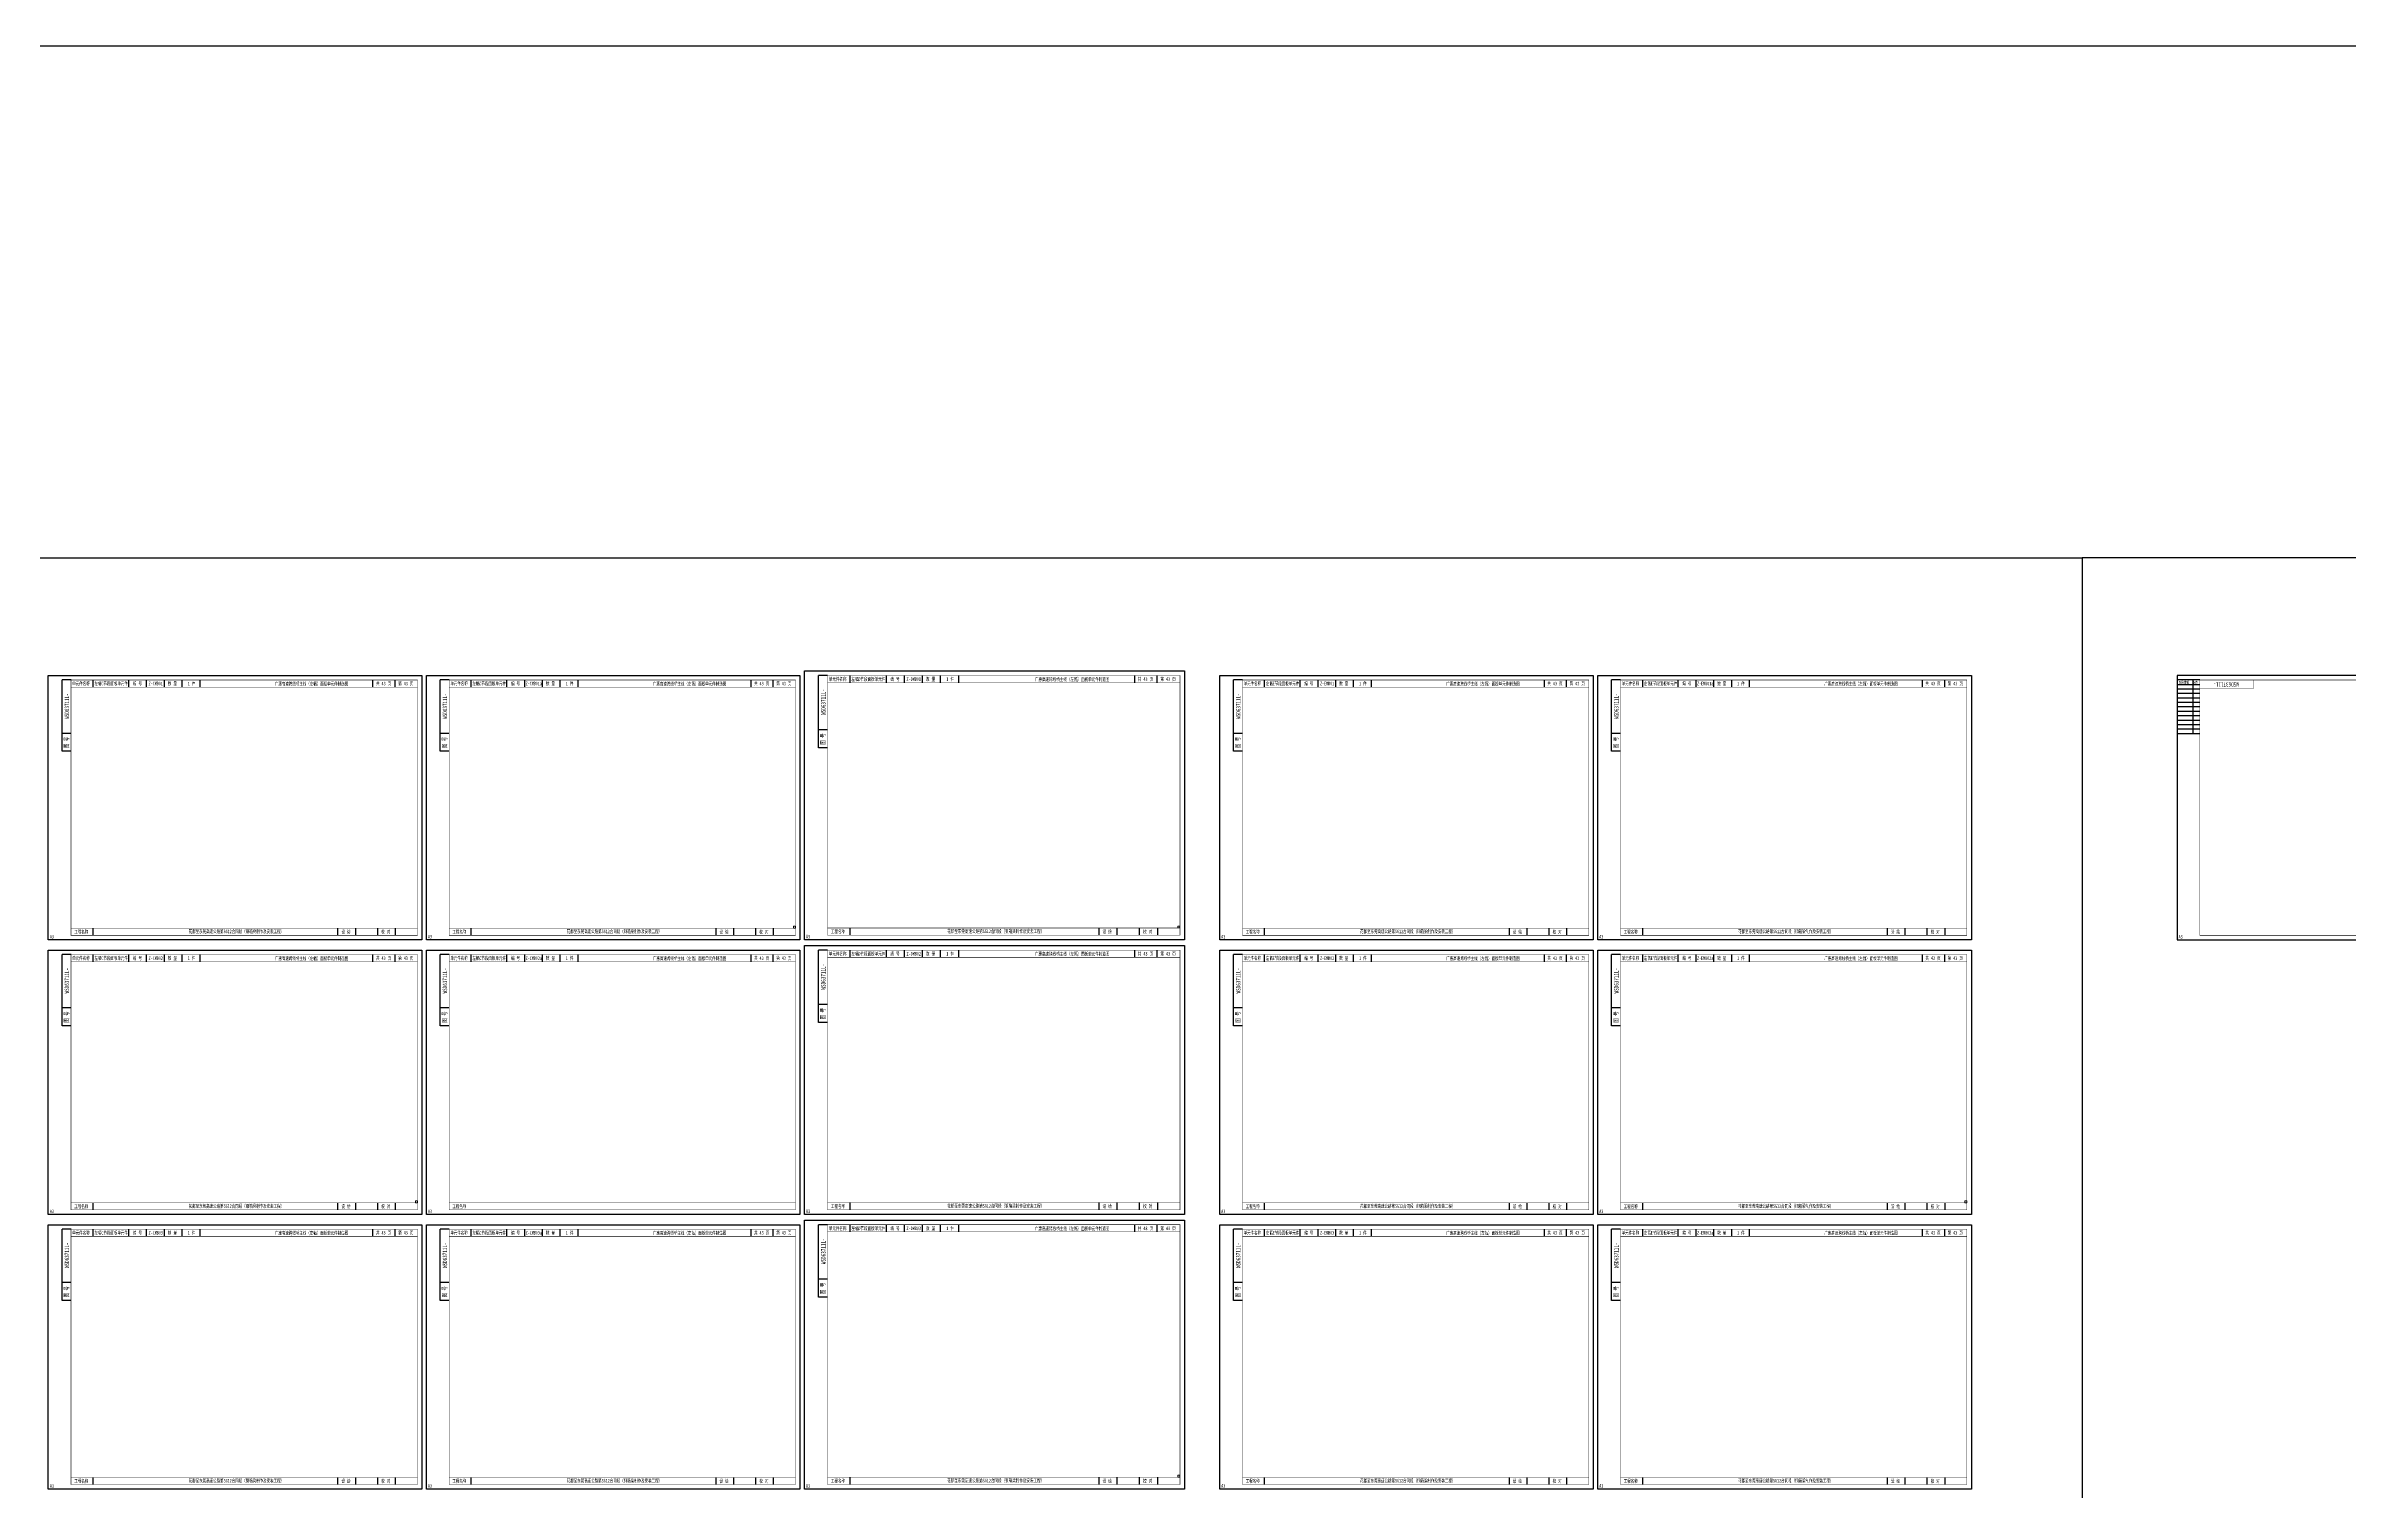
# Model space of a CAD drawing. Extents: x 1629247 to 2251351, y -601856 to -65897.
# Drawn here: x 1731051 to 1847598, y -172819 to -99691 of the extents above; entities that cross this region are included whole.
import ezdxf
from ezdxf.enums import TextEntityAlignment as Align

# ---------------------------------------------------------------- set-up
doc = ezdxf.new("R2010")
doc.units = 0
doc.header["$LTSCALE"] = 2
doc.header["$MEASUREMENT"] = 0
doc.layers.get('0').update_dxf_attribs({"linetype": 'CONTINUOUS'})
doc.layers.add('A3', color=7, linetype='CONTINUOUS')
doc.layers.add('标注层', color=3, linetype='CONTINUOUS', lineweight=13)
doc.styles.add('仿宋', font='仿宋_GB2312_1.ttf', dxfattribs={"width": 0.7})

msp = doc.modelspace()

# ---------------------------------------------------------------- linework, layer by layer
at = {"color": 7, "ltscale": 3}
for points in [[(2057050.8, -99691.1), (1629247.3, -99691.1), (1629247.3, -601856.5), (2057050.8, -601856.5)], [(1834047.6, -285588.8), (1629247.3, -285588.8), (1629247.3, -125579), (1834047.6, -125579)], [(1834047.6, -285588.8), (2057050.8, -285588.8), (2057050.8, -125579), (1834047.6, -125579)]]:
    msp.add_lwpolyline(points, close=True, dxfattribs=at)
at = {"layer": 'A3'}
for p, q in [((1770125.6, -135186.8), (1770125.6, -131524.6)), ((1770583.4, -131524.6), (1770125.6, -131524.6)), ((1771727.9, -131890.8), (1771727.9, -131524.6)), ((1773559, -131890.8), (1773559, -131524.6)), ((1774474.6, -131890.8), (1774474.6, -131524.6)), ((1775390.2, -131890.8), (1775390.2, -131524.6)), ((1776305.7, -131890.8), (1776305.7, -131524.6)), ((1777221.3, -131890.8), (1777221.3, -131524.6)), ((1786122.9, -131890.8), (1786122.9, -131524.6)), ((1787267.4, -131890.8), (1787267.4, -131524.6)), ((1731863.5, -135351.9), (1731863.5, -131751.9)), ((1732313.5, -131751.9), (1731863.5, -131751.9)), ((1733438.5, -132111.9), (1733438.5, -131751.9)), ((1735238.5, -132111.9), (1735238.5, -131751.9)), ((1736138.5, -132111.9), (1736138.5, -131751.9)), ((1737038.5, -132111.9), (1737038.5, -131751.9)), ((1737938.5, -132111.9), (1737938.5, -131751.9)), ((1738838.5, -132111.9), (1738838.5, -131751.9)), ((1747588.8, -132111.9), (1747588.8, -131751.9)), ((1748713.8, -132111.9), (1748713.8, -131751.9)), ((1750988.5, -135351.9), (1750988.5, -131751.9)), ((1751438.5, -131751.9), (1750988.5, -131751.9)), ((1752563.5, -132111.9), (1752563.5, -131751.9)), ((1754363.5, -132111.9), (1754363.5, -131751.9)), ((1755263.5, -132111.9), (1755263.5, -131751.9)), ((1756163.5, -132111.9), (1756163.5, -131751.9)), ((1757063.5, -132111.9), (1757063.5, -131751.9)), ((1757963.5, -132111.9), (1757963.5, -131751.9)), ((1766713.8, -132111.9), (1766713.8, -131751.9)), ((1767838.8, -132111.9), (1767838.8, -131751.9)), ((1791122, -135351.9), (1791122, -131751.9)), ((1791572, -131751.9), (1791122, -131751.9)), ((1792697, -132111.9), (1792697, -131751.9)), ((1794497, -132111.9), (1794497, -131751.9)), ((1795397, -132111.9), (1795397, -131751.9)), ((1796297, -132111.9), (1796297, -131751.9)), ((1797197, -132111.9), (1797197, -131751.9)), ((1798097, -132111.9), (1798097, -131751.9)), ((1806847.2, -132111.9), (1806847.2, -131751.9)), ((1807972.2, -132111.9), (1807972.2, -131751.9)), ((1810247, -135351.9), (1810247, -131751.9)), ((1810697, -131751.9), (1810247, -131751.9)), ((1811822, -132111.9), (1811822, -131751.9)), ((1813622, -132111.9), (1813622, -131751.9)), ((1814522, -132111.9), (1814522, -131751.9)), ((1815422, -132111.9), (1815422, -131751.9)), ((1816322, -132111.9), (1816322, -131751.9)), ((1817222, -132111.9), (1817222, -131751.9)), ((1825972.2, -132111.9), (1825972.2, -131751.9)), ((1827097.2, -132111.9), (1827097.2, -131751.9)), ((1732313.5, -134451.9), (1731863.5, -134451.9)), ((1751438.5, -134451.9), (1750988.5, -134451.9)), ((1770583.4, -134271.3), (1770125.6, -134271.3)), ((1770583.4, -135186.8), (1770125.6, -135186.8)), ((1791572, -134451.9), (1791122, -134451.9)), ((1810697, -134451.9), (1810247, -134451.9)), ((1732313.5, -135351.9), (1731863.5, -135351.9)), ((1751438.5, -135351.9), (1750988.5, -135351.9)), ((1791572, -135351.9), (1791122, -135351.9)), ((1810697, -135351.9), (1810247, -135351.9)), ((1733438.5, -144666.9), (1733438.5, -144306.9)), ((1745818, -144666.9), (1745818, -144306.9)), ((1746718, -144666.9), (1746718, -144306.9)), ((1747832.3, -144666.9), (1747832.3, -144306.9)), ((1748732.3, -144666.9), (1748732.3, -144306.9)), ((1752563.5, -144666.9), (1752563.5, -144306.9)), ((1764943, -144666.9), (1764943, -144306.9)), ((1765843, -144666.9), (1765843, -144306.9)), ((1766957.3, -144666.9), (1766957.3, -144306.9)), ((1767857.3, -144666.9), (1767857.3, -144306.9)), ((1771727.9, -144663), (1771727.9, -144296.8)), ((1784321.5, -144663), (1784321.5, -144296.8)), ((1785237.1, -144663), (1785237.1, -144296.8)), ((1786370.6, -144663), (1786370.6, -144296.8)), ((1787286.2, -144663), (1787286.2, -144296.8)), ((1792697, -144666.9), (1792697, -144306.9)), ((1805076.5, -144666.9), (1805076.5, -144306.9)), ((1805976.5, -144666.9), (1805976.5, -144306.9)), ((1807090.7, -144666.9), (1807090.7, -144306.9)), ((1807990.7, -144666.9), (1807990.7, -144306.9)), ((1811822, -144666.9), (1811822, -144306.9)), ((1824201.5, -144666.9), (1824201.5, -144306.9)), ((1825101.5, -144666.9), (1825101.5, -144306.9)), ((1826215.7, -144666.9), (1826215.7, -144306.9)), ((1827115.7, -144666.9), (1827115.7, -144306.9)), ((1731863.5, -149241.9), (1731863.5, -145641.9)), ((1732313.5, -145641.9), (1731863.5, -145641.9)), ((1733438.5, -146001.9), (1733438.5, -145641.9)), ((1735238.5, -146001.9), (1735238.5, -145641.9)), ((1736138.5, -146001.9), (1736138.5, -145641.9)), ((1737038.5, -146001.9), (1737038.5, -145641.9)), ((1737938.5, -146001.9), (1737938.5, -145641.9)), ((1738838.5, -146001.9), (1738838.5, -145641.9)), ((1747588.8, -146001.9), (1747588.8, -145641.9)), ((1748713.8, -146001.9), (1748713.8, -145641.9)), ((1750988.5, -149241.9), (1750988.5, -145641.9)), ((1751438.5, -145641.9), (1750988.5, -145641.9)), ((1752563.5, -146001.9), (1752563.5, -145641.9)), ((1754363.5, -146001.9), (1754363.5, -145641.9)), ((1755263.5, -146001.9), (1755263.5, -145641.9)), ((1756163.5, -146001.9), (1756163.5, -145641.9)), ((1757063.5, -146001.9), (1757063.5, -145641.9)), ((1757963.5, -146001.9), (1757963.5, -145641.9)), ((1766713.8, -146001.9), (1766713.8, -145641.9)), ((1767838.8, -146001.9), (1767838.8, -145641.9)), ((1770125.6, -149076.8), (1770125.6, -145414.6)), ((1770583.4, -145414.6), (1770125.6, -145414.6)), ((1771727.9, -145780.8), (1771727.9, -145414.6)), ((1773559, -145780.8), (1773559, -145414.6)), ((1774474.6, -145780.8), (1774474.6, -145414.6)), ((1775390.2, -145780.8), (1775390.2, -145414.6)), ((1776305.7, -145780.8), (1776305.7, -145414.6)), ((1777221.3, -145780.8), (1777221.3, -145414.6)), ((1786122.9, -145780.8), (1786122.9, -145414.6)), ((1787267.4, -145780.8), (1787267.4, -145414.6)), ((1791122, -149241.9), (1791122, -145641.9)), ((1791572, -145641.9), (1791122, -145641.9)), ((1792697, -146001.9), (1792697, -145641.9)), ((1794497, -146001.9), (1794497, -145641.9)), ((1795397, -146001.9), (1795397, -145641.9)), ((1796297, -146001.9), (1796297, -145641.9)), ((1797197, -146001.9), (1797197, -145641.9)), ((1798097, -146001.9), (1798097, -145641.9)), ((1806847.2, -146001.9), (1806847.2, -145641.9)), ((1807972.2, -146001.9), (1807972.2, -145641.9)), ((1810247, -149241.9), (1810247, -145641.9)), ((1810697, -145641.9), (1810247, -145641.9)), ((1811822, -146001.9), (1811822, -145641.9)), ((1813622, -146001.9), (1813622, -145641.9)), ((1814522, -146001.9), (1814522, -145641.9)), ((1815422, -146001.9), (1815422, -145641.9)), ((1816322, -146001.9), (1816322, -145641.9)), ((1817222, -146001.9), (1817222, -145641.9)), ((1825972.2, -146001.9), (1825972.2, -145641.9)), ((1827097.2, -146001.9), (1827097.2, -145641.9)), ((1732313.5, -148341.9), (1731863.5, -148341.9)), ((1751438.5, -148341.9), (1750988.5, -148341.9)), ((1770583.4, -148161.3), (1770125.6, -148161.3)), ((1770583.4, -149076.8), (1770125.6, -149076.8)), ((1791572, -148341.9), (1791122, -148341.9)), ((1810697, -148341.9), (1810247, -148341.9)), ((1732313.5, -149241.9), (1731863.5, -149241.9)), ((1751438.5, -149241.9), (1750988.5, -149241.9)), ((1791572, -149241.9), (1791122, -149241.9)), ((1810697, -149241.9), (1810247, -149241.9)), ((1733438.5, -158556.9), (1733438.5, -158196.9)), ((1745818, -158556.9), (1745818, -158196.9)), ((1746718, -158556.9), (1746718, -158196.9)), ((1747832.3, -158556.9), (1747832.3, -158196.9)), ((1748732.3, -158556.9), (1748732.3, -158196.9)), ((1771727.9, -158553), (1771727.9, -158186.8)), ((1784321.5, -158553), (1784321.5, -158186.8)), ((1785237.1, -158553), (1785237.1, -158186.8)), ((1786370.6, -158553), (1786370.6, -158186.8)), ((1787286.2, -158553), (1787286.2, -158186.8)), ((1792697, -158556.9), (1792697, -158196.9)), ((1805076.5, -158556.9), (1805076.5, -158196.9)), ((1805976.5, -158556.9), (1805976.5, -158196.9)), ((1807090.7, -158556.9), (1807090.7, -158196.9)), ((1807990.7, -158556.9), (1807990.7, -158196.9)), ((1811822, -158556.9), (1811822, -158196.9)), ((1824201.5, -158556.9), (1824201.5, -158196.9)), ((1825101.5, -158556.9), (1825101.5, -158196.9)), ((1826215.7, -158556.9), (1826215.7, -158196.9)), ((1827115.7, -158556.9), (1827115.7, -158196.9)), ((1731863.5, -163131.9), (1731863.5, -159531.9)), ((1732313.5, -159531.9), (1731863.5, -159531.9)), ((1733438.5, -159891.9), (1733438.5, -159531.9)), ((1735238.5, -159891.9), (1735238.5, -159531.9)), ((1736138.5, -159891.9), (1736138.5, -159531.9)), ((1737038.5, -159891.9), (1737038.5, -159531.9)), ((1737938.5, -159891.9), (1737938.5, -159531.9)), ((1738838.5, -159891.9), (1738838.5, -159531.9)), ((1747588.8, -159891.9), (1747588.8, -159531.9)), ((1748713.8, -159891.9), (1748713.8, -159531.9)), ((1750988.5, -163131.9), (1750988.5, -159531.9)), ((1751438.5, -159531.9), (1750988.5, -159531.9)), ((1752563.5, -159891.9), (1752563.5, -159531.9)), ((1754363.5, -159891.9), (1754363.5, -159531.9)), ((1755263.5, -159891.9), (1755263.5, -159531.9)), ((1756163.5, -159891.9), (1756163.5, -159531.9)), ((1757063.5, -159891.9), (1757063.5, -159531.9)), ((1757963.5, -159891.9), (1757963.5, -159531.9)), ((1766713.8, -159891.9), (1766713.8, -159531.9)), ((1767838.8, -159891.9), (1767838.8, -159531.9)), ((1770125.6, -162966.8), (1770125.6, -159304.6)), ((1770583.4, -159304.6), (1770125.6, -159304.6)), ((1771727.9, -159670.8), (1771727.9, -159304.6)), ((1773559, -159670.8), (1773559, -159304.6)), ((1774474.6, -159670.8), (1774474.6, -159304.6)), ((1775390.2, -159670.8), (1775390.2, -159304.6)), ((1776305.7, -159670.8), (1776305.7, -159304.6)), ((1777221.3, -159670.8), (1777221.3, -159304.6)), ((1786122.9, -159670.8), (1786122.9, -159304.6)), ((1787267.4, -159670.8), (1787267.4, -159304.6)), ((1791122, -163131.9), (1791122, -159531.9)), ((1791572, -159531.9), (1791122, -159531.9)), ((1792697, -159891.9), (1792697, -159531.9)), ((1794497, -159891.9), (1794497, -159531.9)), ((1795397, -159891.9), (1795397, -159531.9)), ((1796297, -159891.9), (1796297, -159531.9)), ((1797197, -159891.9), (1797197, -159531.9)), ((1798097, -159891.9), (1798097, -159531.9)), ((1806847.2, -159891.9), (1806847.2, -159531.9)), ((1807972.2, -159891.9), (1807972.2, -159531.9)), ((1810247, -163131.9), (1810247, -159531.9)), ((1810697, -159531.9), (1810247, -159531.9)), ((1811822, -159891.9), (1811822, -159531.9)), ((1813622, -159891.9), (1813622, -159531.9)), ((1814522, -159891.9), (1814522, -159531.9)), ((1815422, -159891.9), (1815422, -159531.9)), ((1816322, -159891.9), (1816322, -159531.9)), ((1817222, -159891.9), (1817222, -159531.9)), ((1825972.2, -159891.9), (1825972.2, -159531.9)), ((1827097.2, -159891.9), (1827097.2, -159531.9)), ((1732313.5, -162231.9), (1731863.5, -162231.9)), ((1732313.5, -163131.9), (1731863.5, -163131.9)), ((1751438.5, -162231.9), (1750988.5, -162231.9)), ((1751438.5, -163131.9), (1750988.5, -163131.9)), ((1770583.4, -162051.3), (1770125.6, -162051.3)), ((1770583.4, -162966.8), (1770125.6, -162966.8)), ((1791572, -162231.9), (1791122, -162231.9)), ((1791572, -163131.9), (1791122, -163131.9)), ((1810697, -162231.9), (1810247, -162231.9)), ((1810697, -163131.9), (1810247, -163131.9)), ((1733438.5, -172446.9), (1733438.5, -172086.9)), ((1745818, -172446.9), (1745818, -172086.9)), ((1746718, -172446.9), (1746718, -172086.9)), ((1747832.3, -172446.9), (1747832.3, -172086.9)), ((1748732.3, -172446.9), (1748732.3, -172086.9)), ((1752563.5, -172446.9), (1752563.5, -172086.9)), ((1764943, -172446.9), (1764943, -172086.9)), ((1765843, -172446.9), (1765843, -172086.9)), ((1766957.3, -172446.9), (1766957.3, -172086.9)), ((1767857.3, -172446.9), (1767857.3, -172086.9)), ((1771727.9, -172443), (1771727.9, -172076.8)), ((1784321.5, -172443), (1784321.5, -172076.8)), ((1785237.1, -172443), (1785237.1, -172076.8)), ((1786370.6, -172443), (1786370.6, -172076.8)), ((1787286.2, -172443), (1787286.2, -172076.8)), ((1792697, -172446.9), (1792697, -172086.9)), ((1805076.5, -172446.9), (1805076.5, -172086.9)), ((1805976.5, -172446.9), (1805976.5, -172086.9)), ((1807090.7, -172446.9), (1807090.7, -172086.9)), ((1807990.7, -172446.9), (1807990.7, -172086.9)), ((1811822, -172446.9), (1811822, -172086.9)), ((1824201.5, -172446.9), (1824201.5, -172086.9)), ((1825101.5, -172446.9), (1825101.5, -172086.9)), ((1826215.7, -172446.9), (1826215.7, -172086.9)), ((1827115.7, -172446.9), (1827115.7, -172086.9))]:
    msp.add_line(p, q, dxfattribs=at)
at = {"layer": 'A3', "color": 7}
for p, q in [((1840002.3, -131751.9), (1838852.5, -131751.9)), ((1838852.5, -131976.9), (1840002.3, -131976.9)), ((1838852.5, -132201.9), (1840002.3, -132201.9)), ((1838852.5, -132426.9), (1840002.3, -132426.9)), ((1838852.5, -132651.9), (1840002.3, -132651.9)), ((1839644.2, -131751.9), (1839644.2, -134451.9)), ((1838852.5, -132876.9), (1840002.3, -132876.9)), ((1838852.5, -133101.9), (1840002.3, -133101.9)), ((1838852.5, -133326.9), (1840002.3, -133326.9)), ((1838852.5, -133551.9), (1840002.3, -133551.9)), ((1838852.5, -133776.9), (1840002.3, -133776.9)), ((1838852.5, -134001.9), (1840002.3, -134001.9)), ((1838852.5, -134226.9), (1840002.3, -134226.9)), ((1838852.5, -134451.9), (1840002.3, -134451.9))]:
    msp.add_line(p, q, dxfattribs=at)
at = {"layer": 'A3'}
for points in [[(1750063.8, -131526.9), (1750063.8, -144891.9), (1731163.8, -144891.9), (1731163.8, -131526.9)], [(1769188.8, -131526.9), (1769188.8, -144891.9), (1750288.8, -144891.9), (1750288.8, -131526.9)], [(1788640.7, -131295.7), (1788640.7, -144891.9), (1769413.8, -144891.9), (1769413.8, -131295.7)], [(1809322.2, -131526.9), (1809322.2, -144891.9), (1790422.2, -144891.9), (1790422.2, -131526.9)], [(1828447.2, -131526.9), (1828447.2, -144891.9), (1809547.2, -144891.9), (1809547.2, -131526.9)], [(1838852.5, -144891.9), (1857752.5, -144891.9), (1857752.5, -131526.9), (1838852.5, -131526.9)], [(1750063.8, -145416.9), (1750063.8, -158781.9), (1731163.8, -158781.9), (1731163.8, -145416.9)], [(1769188.8, -145416.9), (1769188.8, -158781.9), (1750288.8, -158781.9), (1750288.8, -145416.9)], [(1788640.7, -145185.7), (1788640.7, -158781.9), (1769413.8, -158781.9), (1769413.8, -145185.7)], [(1809322.2, -145416.9), (1809322.2, -158781.9), (1790422.2, -158781.9), (1790422.2, -145416.9)], [(1828447.2, -145416.9), (1828447.2, -158781.9), (1809547.2, -158781.9), (1809547.2, -145416.9)], [(1750063.8, -159306.9), (1750063.8, -172671.9), (1731163.8, -172671.9), (1731163.8, -159306.9)], [(1769188.8, -159306.9), (1769188.8, -172671.9), (1750288.8, -172671.9), (1750288.8, -159306.9)], [(1788640.7, -159075.7), (1788640.7, -172671.9), (1769413.8, -172671.9), (1769413.8, -159075.7)], [(1809322.2, -159306.9), (1809322.2, -172671.9), (1790422.2, -172671.9), (1790422.2, -159306.9)], [(1828447.2, -159306.9), (1828447.2, -172671.9), (1809547.2, -172671.9), (1809547.2, -159306.9)]]:
    msp.add_lwpolyline(points, close=True, dxfattribs=at)
for points, const_width in [([(1770583.4, -131524.6), (1788411.9, -131524.6), (1788411.9, -144663), (1770583.4, -144663), (1770583.4, -131524.6)], 22.9), ([(1732313.5, -131751.9), (1749838.8, -131751.9), (1749838.8, -144666.9), (1732313.5, -144666.9), (1732313.5, -131751.9)], 22.5), ([(1732313.5, -132111.9), (1749838.8, -132111.9)], 18), ([(1751438.5, -131751.9), (1768963.8, -131751.9), (1768963.8, -144666.9), (1751438.5, -144666.9), (1751438.5, -131751.9)], 22.5), ([(1751438.5, -132111.9), (1768963.8, -132111.9)], 18), ([(1770583.4, -131890.8), (1788411.9, -131890.8)], 18.3), ([(1791572, -131751.9), (1809097.2, -131751.9), (1809097.2, -144666.9), (1791572, -144666.9), (1791572, -131751.9)], 22.5), ([(1791572, -132111.9), (1809097.2, -132111.9)], 18), ([(1810697, -131751.9), (1828222.2, -131751.9), (1828222.2, -144666.9), (1810697, -144666.9), (1810697, -131751.9)], 22.5), ([(1810697, -132111.9), (1828222.2, -132111.9)], 18), ([(1840002.3, -131751.9), (1857527.5, -131751.9), (1857527.5, -144666.9), (1840002.3, -144666.9), (1840002.3, -131751.9)], 22.5), ([(1840002.3, -132201.9), (1842698.1, -132201.9), (1842698.1, -131751.9)], 18), ([(1732313.5, -144306.9), (1749838.8, -144306.9)], 18), ([(1751438.5, -144306.9), (1768963.8, -144306.9)], 18), ([(1770583.4, -144296.8), (1788411.9, -144296.8)], 18.3), ([(1791572, -144306.9), (1809097.2, -144306.9)], 18), ([(1810697, -144306.9), (1828222.2, -144306.9)], 18), ([(1732313.5, -145641.9), (1749838.8, -145641.9), (1749838.8, -158556.9), (1732313.5, -158556.9), (1732313.5, -145641.9)], 22.5), ([(1751438.5, -145641.9), (1768963.8, -145641.9), (1768963.8, -158556.9), (1751438.5, -158556.9), (1751438.5, -145641.9)], 22.5), ([(1770583.4, -145414.6), (1788411.9, -145414.6), (1788411.9, -158553), (1770583.4, -158553), (1770583.4, -145414.6)], 22.9), ([(1791572, -145641.9), (1809097.2, -145641.9), (1809097.2, -158556.9), (1791572, -158556.9), (1791572, -145641.9)], 22.5), ([(1810697, -145641.9), (1828222.2, -145641.9), (1828222.2, -158556.9), (1810697, -158556.9), (1810697, -145641.9)], 22.5), ([(1732313.5, -146001.9), (1749838.8, -146001.9)], 18), ([(1751438.5, -146001.9), (1768963.8, -146001.9)], 18), ([(1770583.4, -145780.8), (1788411.9, -145780.8)], 18.3), ([(1791572, -146001.9), (1809097.2, -146001.9)], 18), ([(1810697, -146001.9), (1828222.2, -146001.9)], 18), ([(1732313.5, -158196.9), (1749838.8, -158196.9)], 18), ([(1751438.5, -158196.9), (1768963.8, -158196.9)], 18), ([(1770583.4, -158186.8), (1788411.9, -158186.8)], 18.3), ([(1791572, -158196.9), (1809097.2, -158196.9)], 18), ([(1810697, -158196.9), (1828222.2, -158196.9)], 18), ([(1732313.5, -159531.9), (1749838.8, -159531.9), (1749838.8, -172446.9), (1732313.5, -172446.9), (1732313.5, -159531.9)], 22.5), ([(1751438.5, -159531.9), (1768963.8, -159531.9), (1768963.8, -172446.9), (1751438.5, -172446.9), (1751438.5, -159531.9)], 22.5), ([(1770583.4, -159304.6), (1788411.9, -159304.6), (1788411.9, -172443), (1770583.4, -172443), (1770583.4, -159304.6)], 22.9), ([(1770583.4, -159670.8), (1788411.9, -159670.8)], 18.3), ([(1791572, -159531.9), (1809097.2, -159531.9), (1809097.2, -172446.9), (1791572, -172446.9), (1791572, -159531.9)], 22.5), ([(1810697, -159531.9), (1828222.2, -159531.9), (1828222.2, -172446.9), (1810697, -172446.9), (1810697, -159531.9)], 22.5), ([(1732313.5, -159891.9), (1749838.8, -159891.9)], 18), ([(1751438.5, -159891.9), (1768963.8, -159891.9)], 18), ([(1791572, -159891.9), (1809097.2, -159891.9)], 18), ([(1810697, -159891.9), (1828222.2, -159891.9)], 18), ([(1732313.5, -172086.9), (1749838.8, -172086.9)], 18), ([(1751438.5, -172086.9), (1768963.8, -172086.9)], 18), ([(1770583.4, -172076.8), (1788411.9, -172076.8)], 18.3), ([(1791572, -172086.9), (1809097.2, -172086.9)], 18), ([(1810697, -172086.9), (1828222.2, -172086.9)], 18)]:
    msp.add_lwpolyline(points, dxfattribs=dict(at, const_width=const_width))
at = {"layer": '标注层', "color": 7}
for points in [[(1768963.8, -144306.9), (1768863.8, -144306.9), (1768863.8, -144206.9), (1768963.8, -144206.9)], [(1788411.9, -144296.8), (1788311.9, -144296.8), (1788311.9, -144196.8), (1788411.9, -144196.8)], [(1749838.8, -158196.9), (1749738.8, -158196.9), (1749738.8, -158096.9), (1749838.8, -158096.9)], [(1828222.2, -158196.9), (1828122.2, -158196.9), (1828122.2, -158096.9), (1828222.2, -158096.9)], [(1788411.9, -172076.8), (1788311.9, -172076.8), (1788311.9, -171976.8), (1788411.9, -171976.8)]]:
    msp.add_lwpolyline(points, close=True, dxfattribs=at)

# ---------------------------------------------------------------- texts
at = {"layer": 'A3', "color": 7, "linetype": 'Continuous', "style": '仿宋', "width": 0.7}
for s, height, p in [('单元件名称', 183.11, (1770647, -131799.4)), ('编 号', 183.11, (1773768.5, -131799.4)), ('数 量', 183.11, (1775565.5, -131799.4)), ('共 43 页', 183.11, (1786277.8, -131799.4)), ('第 43 页', 183.11, (1787422.3, -131799.4)), ('单元件名称', 180, (1732376, -132022.1)), ('编 号', 180, (1735444.4, -132022.1)), ('数 量', 180, (1737210.9, -132022.1)), ('共 43 页', 180, (1747741, -132022.1)), ('第 43 页', 180, (1748866, -132022.1)), ('单元件名称', 180, (1751501, -132022.1)), ('编 号', 180, (1754569.4, -132022.1)), ('数 量', 180, (1756335.9, -132022.1)), ('共 43 页', 180, (1766866, -132022.1)), ('第 43 页', 180, (1767991, -132022.1)), ('单元件名称', 180, (1791634.5, -132022.1)), ('编 号', 180, (1794702.9, -132022.1)), ('数 量', 180, (1796469.3, -132022.1)), ('共 43 页', 180, (1806999.5, -132022.1)), ('第 43 页', 180, (1808124.5, -132022.1)), ('单元件名称', 180, (1810759.5, -132022.1)), ('编 号', 180, (1813827.9, -132022.1)), ('数 量', 180, (1815594.3, -132022.1)), ('共 43 页', 180, (1826124.5, -132022.1)), ('第 43 页', 180, (1827249.5, -132022.1)), ('发送单位', 135, (1838935.9, -131934.8)), ('份数', 135, (1839642.7, -131934.8)), ('工程名称', 180, (1732479.1, -144577.1)), ('花都至东莞高速公路第SG12合同段（钢箱梁制作及安装工程）', 180, (1738265.2, -144559.4)), ('设 绘', 180, (1745993.5, -144577.1)), ('校 对', 180, (1748007.8, -144577.1)), ('工程名称', 180, (1751604.1, -144577.1)), ('花都至东莞高速公路第SG12合同段（钢箱梁制作及安装工程）', 180, (1757390.2, -144559.4)), ('设 绘', 180, (1765118.5, -144577.1)), ('校 对', 180, (1767132.8, -144577.1)), ('工程名称', 183.11, (1770751.9, -144571.6)), ('花都至东莞高速公路第SG12合同段（钢箱梁制作及安装工程）', 183.114, (1776638.1, -144553.6)), ('设 绘', 183.11, (1784500.1, -144571.6)), ('校 对', 183.11, (1786549.2, -144571.6)), ('工程名称', 180, (1791737.6, -144577.1)), ('花都至东莞高速公路第SG12合同段（钢箱梁制作及安装工程）', 180, (1797523.7, -144559.4)), ('设 绘', 180, (1805252, -144577.1)), ('校 对', 180, (1807266.2, -144577.1)), ('工程名称', 180, (1810862.6, -144577.1)), ('花都至东莞高速公路第SG12合同段（钢箱梁制作及安装工程）', 180, (1816648.7, -144559.4)), ('设 绘', 180, (1824377, -144577.1)), ('校 对', 180, (1826391.2, -144577.1)), ('单元件名称', 183.11, (1770647, -145689.4)), ('编 号', 183.11, (1773768.5, -145689.4)), ('数 量', 183.11, (1775565.5, -145689.4)), ('共 43 页', 183.11, (1786277.8, -145689.4)), ('第 43 页', 183.11, (1787422.3, -145689.4)), ('单元件名称', 180, (1732376, -145912.1)), ('编 号', 180, (1735444.4, -145912.1)), ('数 量', 180, (1737210.9, -145912.1)), ('共 43 页', 180, (1747741, -145912.1)), ('第 43 页', 180, (1748866, -145912.1)), ('单元件名称', 180, (1751501, -145912.1)), ('编 号', 180, (1754569.4, -145912.1)), ('数 量', 180, (1756335.9, -145912.1)), ('共 43 页', 180, (1766866, -145912.1)), ('第 43 页', 180, (1767991, -145912.1)), ('单元件名称', 180, (1791634.5, -145912.1)), ('编 号', 180, (1794702.9, -145912.1)), ('数 量', 180, (1796469.3, -145912.1)), ('共 43 页', 180, (1806999.5, -145912.1)), ('第 43 页', 180, (1808124.5, -145912.1)), ('单元件名称', 180, (1810759.5, -145912.1)), ('编 号', 180, (1813827.9, -145912.1)), ('数 量', 180, (1815594.3, -145912.1)), ('共 43 页', 180, (1826124.5, -145912.1)), ('第 43 页', 180, (1827249.5, -145912.1)), ('工程名称', 180, (1732479.1, -158467.1)), ('花都至东莞高速公路第SG12合同段（钢箱梁制作及安装工程）', 180, (1738265.2, -158449.4)), ('设 绘', 180, (1745993.5, -158467.1)), ('校 对', 180, (1748007.8, -158467.1)), ('工程名称', 180, (1751604.1, -158467.1)), ('工程名称', 183.11, (1770751.9, -158461.6)), ('花都至东莞高速公路第SG12合同段（钢箱梁制作及安装工程）', 183.114, (1776638.1, -158443.6)), ('设 绘', 183.11, (1784500.1, -158461.6)), ('校 对', 183.11, (1786549.2, -158461.6)), ('工程名称', 180, (1791737.6, -158467.1)), ('花都至东莞高速公路第SG12合同段（钢箱梁制作及安装工程）', 180, (1797523.7, -158449.4)), ('设 绘', 180, (1805252, -158467.1)), ('校 对', 180, (1807266.2, -158467.1)), ('工程名称', 180, (1810862.6, -158467.1)), ('花都至东莞高速公路第SG12合同段（钢箱梁制作及安装工程）', 180, (1816648.7, -158449.4)), ('设 绘', 180, (1824377, -158467.1)), ('校 对', 180, (1826391.2, -158467.1)), ('单元件名称', 180, (1732376, -159802.1)), ('编 号', 180, (1735444.4, -159802.1)), ('数 量', 180, (1737210.9, -159802.1)), ('共 43 页', 180, (1747741, -159802.1)), ('第 43 页', 180, (1748866, -159802.1)), ('单元件名称', 180, (1751501, -159802.1)), ('编 号', 180, (1754569.4, -159802.1)), ('数 量', 180, (1756335.9, -159802.1)), ('共 43 页', 180, (1766866, -159802.1)), ('第 43 页', 180, (1767991, -159802.1)), ('单元件名称', 183.11, (1770647, -159579.4)), ('编 号', 183.11, (1773768.5, -159579.4)), ('数 量', 183.11, (1775565.5, -159579.4)), ('共 43 页', 183.11, (1786277.8, -159579.4)), ('第 43 页', 183.11, (1787422.3, -159579.4)), ('单元件名称', 180, (1791634.5, -159802.1)), ('编 号', 180, (1794702.9, -159802.1)), ('数 量', 180, (1796469.3, -159802.1)), ('共 43 页', 180, (1806999.5, -159802.1)), ('第 43 页', 180, (1808124.5, -159802.1)), ('单元件名称', 180, (1810759.5, -159802.1)), ('编 号', 180, (1813827.9, -159802.1)), ('数 量', 180, (1815594.3, -159802.1)), ('共 43 页', 180, (1826124.5, -159802.1)), ('第 43 页', 180, (1827249.5, -159802.1)), ('工程名称', 180, (1732479.1, -172357.1)), ('花都至东莞高速公路第SG12合同段（钢箱梁制作及安装工程）', 180, (1738265.2, -172339.4)), ('设 绘', 180, (1745993.5, -172357.1)), ('校 对', 180, (1748007.8, -172357.1)), ('工程名称', 180, (1751604.1, -172357.1)), ('花都至东莞高速公路第SG12合同段（钢箱梁制作及安装工程）', 180, (1757390.2, -172339.4)), ('设 绘', 180, (1765118.5, -172357.1)), ('校 对', 180, (1767132.8, -172357.1)), ('工程名称', 183.11, (1770751.9, -172351.6)), ('花都至东莞高速公路第SG12合同段（钢箱梁制作及安装工程）', 183.114, (1776638.1, -172333.6)), ('设 绘', 183.11, (1784500.1, -172351.6)), ('校 对', 183.11, (1786549.2, -172351.6)), ('工程名称', 180, (1791737.6, -172357.1)), ('花都至东莞高速公路第SG12合同段（钢箱梁制作及安装工程）', 180, (1797523.7, -172339.4)), ('设 绘', 180, (1805252, -172357.1)), ('校 对', 180, (1807266.2, -172357.1)), ('工程名称', 180, (1810862.6, -172357.1)), ('花都至东莞高速公路第SG12合同段（钢箱梁制作及安装工程）', 180, (1816648.7, -172339.4)), ('设 绘', 180, (1824377, -172357.1)), ('校 对', 180, (1826391.2, -172357.1))]:
    msp.add_text(s, height=height, dxfattribs=at).set_placement(p)
at = {"layer": 'A3', "color": 6, "linetype": 'Continuous', "style": '仿宋', "width": 0.7}
for s, height, p in [('左幅D节段面板单元件', 183.11, (1772645.6, -131799.4)), ('Z-DMB01', 183.11, (1774943.2, -131799.4)), ('1 件', 183.11, (1776783.6, -131799.4)), ('左幅C节段面板单元件', 180, (1734340.6, -132022.1)), ('Z-CMB01', 180, (1736599.1, -132022.1)), ('1 件', 180, (1738408.3, -132022.1)), ('左幅C节段面板单元件', 180, (1753465.6, -132022.1)), ('Z-CMB01a', 180, (1755724.1, -132022.1)), ('1 件', 180, (1757533.3, -132022.1)), ('左幅E节段面板单元件', 180, (1793599.1, -132022.1)), ('Z-EMB01', 180, (1795857.6, -132022.1)), ('1 件', 180, (1797666.8, -132022.1)), ('左幅E节段面板单元件', 180, (1812724.1, -132022.1)), ('Z-EMB01a', 180, (1814982.6, -132022.1)), ('1 件', 180, (1816791.8, -132022.1)), ('左幅D节段面板单元件', 183.11, (1772645.6, -145689.4)), ('Z-DMB02', 183.11, (1774943.2, -145689.4)), ('1 件', 183.11, (1776783.6, -145689.4)), ('左幅C节段面板单元件', 180, (1734340.6, -145912.1)), ('Z-CMB02', 180, (1736599.1, -145912.1)), ('1 件', 180, (1738408.3, -145912.1)), ('左幅C节段面板单元件', 180, (1753465.6, -145912.1)), ('Z-CMB02a', 180, (1755724.1, -145912.1)), ('1 件', 180, (1757533.3, -145912.1)), ('左幅E节段面板单元件', 180, (1793599.1, -145912.1)), ('Z-EMB02', 180, (1795857.6, -145912.1)), ('1 件', 180, (1797666.8, -145912.1)), ('左幅E节段面板单元件', 180, (1812724.1, -145912.1)), ('Z-EMB02a', 180, (1814982.6, -145912.1)), ('1 件', 180, (1816791.8, -145912.1)), ('左幅C节段面板单元件', 180, (1734340.6, -159802.1)), ('Z-CMB03', 180, (1736599.1, -159802.1)), ('1 件', 180, (1738408.3, -159802.1)), ('左幅C节段面板单元件', 180, (1753465.6, -159802.1)), ('Z-CMB03a', 180, (1755724.1, -159802.1)), ('1 件', 180, (1757533.3, -159802.1)), ('左幅D节段面板单元件', 183.11, (1772645.6, -159579.4)), ('Z-DMB03', 183.11, (1774943.2, -159579.4)), ('1 件', 183.11, (1776783.6, -159579.4)), ('左幅E节段面板单元件', 180, (1793599.1, -159802.1)), ('Z-EMB03', 180, (1795857.6, -159802.1)), ('1 件', 180, (1797666.8, -159802.1)), ('左幅E节段面板单元件', 180, (1812724.1, -159802.1)), ('Z-EMB03a', 180, (1814982.6, -159802.1)), ('1 件', 180, (1816791.8, -159802.1))]:
    msp.add_text(s, height=height, dxfattribs=at).set_placement(p, align=Align.CENTER)
for height, p in [(183.114, (1781075.7, -131810.3)), (180, (1742627.4, -132032.7)), (180, (1761752.4, -132032.7)), (180, (1801885.9, -132032.7)), (180, (1821010.9, -132032.7)), (183.114, (1781075.7, -145700.3)), (180, (1742627.4, -145922.7)), (180, (1761752.4, -145922.7)), (180, (1801885.9, -145922.7)), (180, (1821010.9, -145922.7)), (180, (1742627.4, -159812.7)), (180, (1761752.4, -159812.7)), (183.114, (1781075.7, -159590.3)), (180, (1801885.9, -159812.7)), (180, (1821010.9, -159812.7))]:
    msp.add_text('广惠高速跨线桥主线（左幅）面板单元件制造图', height=height, dxfattribs=at).set_placement(p)
at = {"layer": 'A3', "color": 7, "linetype": 'Continuous', "style": '仿宋', "width": 0.7}
for height, rotation, p in [(225, 90, (1732214.2, -133070.6)), (225, 90, (1751339.2, -133070.6)), (228.89, 90, (1770482.4, -132866)), (225, 90, (1791472.7, -133070.6)), (225, 90, (1810597.7, -133070.6)), (225, 180, (1841330.7, -131865.7)), (225, 90, (1732214.2, -146960.6)), (225, 90, (1751339.2, -146960.6)), (228.89, 90, (1770482.4, -146756)), (225, 90, (1791472.7, -146960.6)), (225, 90, (1810597.7, -146960.6)), (225, 90, (1732214.2, -160850.6)), (225, 90, (1751339.2, -160850.6)), (228.89, 90, (1770482.4, -160646)), (225, 90, (1791472.7, -160850.6)), (225, 90, (1810597.7, -160850.6))]:
    msp.add_text('WSD63711L-', height=height, rotation=rotation, dxfattribs=at).set_placement(p, align=Align.CENTER)
for height, p in [(225, (1732197.9, -135200.8)), (225, (1751322.9, -135200.8)), (228.89, (1770465.8, -135033.2)), (225, (1791456.4, -135200.8)), (225, (1810581.4, -135200.8)), (225, (1732197.9, -149090.8)), (225, (1751322.9, -149090.8)), (228.89, (1770465.8, -148923.2)), (225, (1791456.4, -149090.8)), (225, (1810581.4, -149090.8)), (225, (1732197.9, -162980.8)), (225, (1751322.9, -162980.8)), (228.89, (1770465.8, -162813.2)), (225, (1791456.4, -162980.8)), (225, (1810581.4, -162980.8))]:
    msp.add_text('图 号', height=height, rotation=90, dxfattribs=at).set_placement(p)
for height, p in [(180, (1731344.3, -144826.6)), (180, (1750469.3, -144826.6)), (183.11, (1769597.5, -144825.5)), (180, (1790602.8, -144826.6)), (180, (1809727.8, -144826.6)), (180, (1839033.1, -144826.6)), (180, (1731344.3, -158716.6)), (180, (1750469.3, -158716.6)), (183.11, (1769597.5, -158715.5)), (180, (1790602.8, -158716.6)), (180, (1809727.8, -158716.6)), (180, (1731344.3, -172606.6)), (180, (1750469.3, -172606.6)), (183.11, (1769597.5, -172605.5)), (180, (1790602.8, -172606.6)), (180, (1809727.8, -172606.6))]:
    msp.add_text('A3', height=height, dxfattribs=at).set_placement(p, align=Align.CENTER)

doc.saveas('drawing.dxf')
